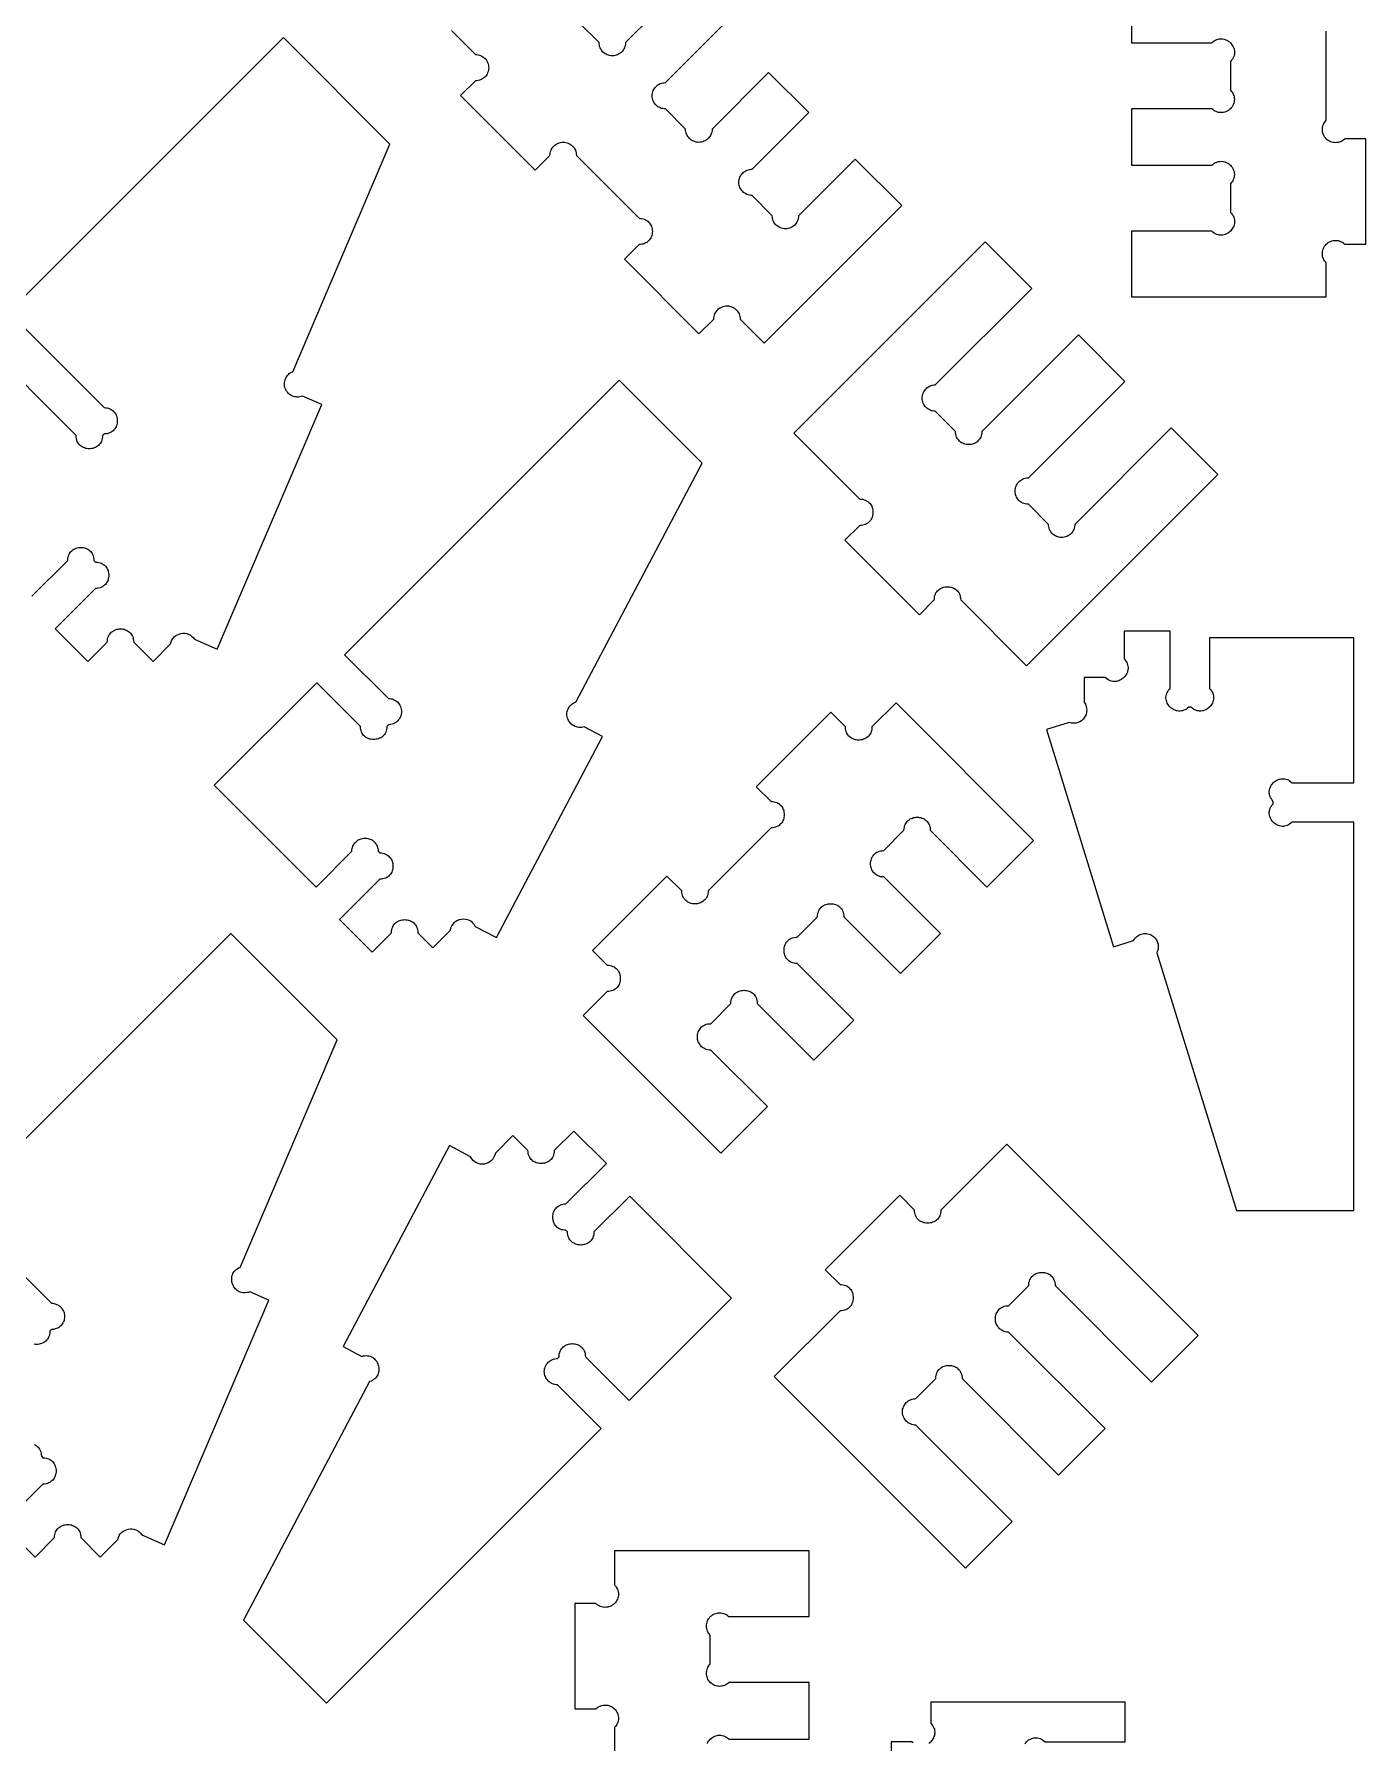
# Model space of a CAD drawing. Extents: x 105 to 1294, y 104 to 1295.
# Drawn here: x 1185.1 to 1286.2, y 395.1 to 524.9 of the extents above; entities that cross this region are included whole.
import ezdxf

# ---------------------------------------------------------------- set-up
doc = ezdxf.new("R2010")
doc.units = 0
doc.layers.add('LAYER_1', color=62, linetype='CONTINUOUS')

msp = doc.modelspace()

# ---------------------------------------------------------------- linework, layer by layer
at = {"layer": 'LAYER_1'}
for points in [[(1234.27, 528.52), (1229.96, 524.22), (1229.96, 524.12), (1229.94, 524.02), (1229.92, 523.92), (1229.89, 523.83), (1229.84, 523.74), (1229.79, 523.66), (1229.74, 523.58), (1229.67, 523.51), (1229.6, 523.45), (1229.52, 523.39), (1229.44, 523.34), (1229.35, 523.3), (1229.26, 523.26), (1229.17, 523.24), (1229.07, 523.22), (1228.97, 523.22), (1228.86, 523.22), (1228.76, 523.24), (1228.67, 523.26), (1228.58, 523.3), (1228.49, 523.34), (1228.4, 523.39), (1228.33, 523.45), (1228.25, 523.51), (1228.19, 523.58), (1228.13, 523.66), (1228.08, 523.74), (1228.04, 523.83), (1228, 523.92), (1227.98, 524.02), (1227.96, 524.12), (1227.96, 524.22), (1226.42, 525.76)], [(1268.38, 528.5), (1268.38, 524.2), (1274.47, 524.2), (1274.56, 524.29), (1274.65, 524.35), (1274.75, 524.41), (1274.84, 524.45), (1274.94, 524.48), (1275.03, 524.5), (1275.13, 524.51), (1275.22, 524.51), (1275.31, 524.5), (1275.4, 524.48), (1275.49, 524.46), (1275.58, 524.42), (1275.66, 524.38), (1275.74, 524.32), (1275.81, 524.27), (1275.88, 524.2), (1275.95, 524.13), (1276, 524.06), (1276.05, 523.98), (1276.1, 523.9), (1276.13, 523.81), (1276.16, 523.73), (1276.18, 523.63), (1276.19, 523.54), (1276.19, 523.45), (1276.18, 523.35), (1276.16, 523.26), (1276.13, 523.16), (1276.09, 523.06), (1276.03, 522.97), (1275.96, 522.88), (1275.88, 522.79), (1275.88, 520.62), (1275.95, 520.54), (1276.01, 520.46), (1276.06, 520.38), (1276.1, 520.29), (1276.13, 520.2), (1276.16, 520.1), (1276.17, 520.01), (1276.18, 519.91), (1276.17, 519.82), (1276.16, 519.72), (1276.13, 519.63), (1276.1, 519.54), (1276.06, 519.45), (1276.01, 519.36), (1275.95, 519.28), (1275.88, 519.2), (1275.81, 519.14), (1275.73, 519.08), (1275.64, 519.03), (1275.55, 518.99), (1275.46, 518.95), (1275.37, 518.93), (1275.27, 518.92), (1275.18, 518.91), (1275.08, 518.92), (1274.99, 518.93), (1274.89, 518.95), (1274.8, 518.99), (1274.71, 519.03), (1274.63, 519.08), (1274.55, 519.14), (1274.47, 519.2), (1268.38, 519.2), (1268.38, 514.92), (1274.47, 514.92), (1274.55, 514.98), (1274.63, 515.04), (1274.71, 515.09), (1274.8, 515.13), (1274.89, 515.17), (1274.99, 515.19), (1275.08, 515.2), (1275.18, 515.21), (1275.27, 515.2), (1275.37, 515.19), (1275.46, 515.17), (1275.55, 515.13), (1275.64, 515.09), (1275.73, 515.04), (1275.81, 514.98), (1275.88, 514.92), (1275.95, 514.84), (1276.01, 514.76), (1276.06, 514.67), (1276.1, 514.58), (1276.13, 514.49), (1276.16, 514.4), (1276.17, 514.3), (1276.18, 514.21), (1276.17, 514.11), (1276.16, 514.02), (1276.13, 513.92), (1276.1, 513.83), (1276.06, 513.74), (1276.01, 513.66), (1275.95, 513.58), (1275.88, 513.5), (1275.88, 511.33), (1275.96, 511.24), (1276.03, 511.15), (1276.09, 511.05), (1276.13, 510.96), (1276.16, 510.86), (1276.18, 510.77), (1276.19, 510.67), (1276.19, 510.58), (1276.18, 510.48), (1276.16, 510.39), (1276.13, 510.3), (1276.1, 510.22), (1276.05, 510.13), (1276, 510.06), (1275.95, 509.98), (1275.88, 509.91), (1275.81, 509.85), (1275.74, 509.79), (1275.66, 509.74), (1275.58, 509.7), (1275.49, 509.66), (1275.4, 509.63), (1275.31, 509.61), (1275.22, 509.6), (1275.13, 509.6), (1275.03, 509.61), (1274.94, 509.63), (1274.84, 509.66), (1274.75, 509.71), (1274.65, 509.76), (1274.56, 509.83), (1274.47, 509.91), (1268.38, 509.91), (1268.38, 504.91), (1283.16, 504.91), (1283.16, 507.5), (1283.09, 507.58), (1283.03, 507.66), (1282.98, 507.74), (1282.94, 507.83), (1282.91, 507.92), (1282.88, 508.02), (1282.87, 508.11), (1282.86, 508.21), (1282.87, 508.3), (1282.88, 508.4), (1282.91, 508.49), (1282.94, 508.58), (1282.98, 508.67), (1283.03, 508.76), (1283.09, 508.84), (1283.16, 508.91), (1283.23, 508.98), (1283.31, 509.04), (1283.4, 509.09), (1283.49, 509.13), (1283.58, 509.17), (1283.67, 509.19), (1283.77, 509.2), (1283.86, 509.21), (1283.96, 509.2), (1284.05, 509.19), (1284.15, 509.17), (1284.24, 509.13), (1284.33, 509.09), (1284.41, 509.04), (1284.49, 508.98), (1284.57, 508.91), (1286.16, 508.91), (1286.16, 516.92), (1284.57, 516.92), (1284.49, 516.85), (1284.41, 516.79), (1284.33, 516.74), (1284.24, 516.7), (1284.15, 516.66), (1284.05, 516.64), (1283.96, 516.63), (1283.86, 516.62), (1283.77, 516.63), (1283.67, 516.64), (1283.58, 516.66), (1283.49, 516.7), (1283.4, 516.74), (1283.31, 516.79), (1283.23, 516.85), (1283.16, 516.92), (1283.09, 516.99), (1283.03, 517.07), (1282.98, 517.16), (1282.94, 517.25), (1282.91, 517.34), (1282.88, 517.43), (1282.87, 517.53), (1282.86, 517.62), (1282.87, 517.72), (1282.88, 517.81), (1282.91, 517.91), (1282.94, 518), (1282.98, 518.09), (1283.03, 518.17), (1283.09, 518.25), (1283.16, 518.33), (1283.16, 525.08)], [(1216.75, 525.15), (1218.57, 523.32), (1218.68, 523.32), (1218.77, 523.3), (1218.87, 523.28), (1218.96, 523.24), (1219.05, 523.2), (1219.13, 523.15), (1219.21, 523.09), (1219.28, 523.03), (1219.35, 522.96), (1219.41, 522.88), (1219.46, 522.8), (1219.5, 522.71), (1219.53, 522.62), (1219.56, 522.52), (1219.57, 522.42), (1219.58, 522.32), (1219.57, 522.22), (1219.56, 522.12), (1219.53, 522.02), (1219.5, 521.93), (1219.46, 521.84), (1219.41, 521.76), (1219.35, 521.68), (1219.28, 521.61), (1219.21, 521.55), (1219.13, 521.49), (1219.05, 521.44), (1218.96, 521.4), (1218.87, 521.36), (1218.77, 521.34), (1218.68, 521.33), (1218.57, 521.32), (1217.45, 520.2), (1223.11, 514.54), (1224.23, 515.66), (1224.24, 515.77), (1224.25, 515.86), (1224.28, 515.96), (1224.31, 516.05), (1224.35, 516.14), (1224.4, 516.22), (1224.46, 516.3), (1224.52, 516.37), (1224.59, 516.43), (1224.67, 516.49), (1224.75, 516.54), (1224.84, 516.58), (1224.93, 516.62), (1225.03, 516.64), (1225.13, 516.66), (1225.23, 516.66), (1225.33, 516.66), (1225.43, 516.64), (1225.53, 516.62), (1225.62, 516.58), (1225.71, 516.54), (1225.79, 516.49), (1225.87, 516.43), (1225.94, 516.37), (1226.01, 516.3), (1226.06, 516.22), (1226.11, 516.14), (1226.16, 516.05), (1226.19, 515.96), (1226.22, 515.86), (1226.23, 515.77), (1226.24, 515.66), (1231.01, 510.89), (1231.11, 510.88), (1231.21, 510.87), (1231.31, 510.84), (1231.4, 510.81), (1231.49, 510.77), (1231.57, 510.72), (1231.65, 510.66), (1231.72, 510.59), (1231.78, 510.52), (1231.84, 510.45), (1231.89, 510.36), (1231.93, 510.28), (1231.96, 510.19), (1231.99, 510.09), (1232, 509.99), (1232.01, 509.89), (1232, 509.79), (1231.99, 509.69), (1231.96, 509.59), (1231.93, 509.5), (1231.89, 509.41), (1231.84, 509.33), (1231.78, 509.25), (1231.72, 509.18), (1231.65, 509.12), (1231.57, 509.06), (1231.49, 509.01), (1231.4, 508.97), (1231.31, 508.93), (1231.21, 508.91), (1231.11, 508.89), (1231.01, 508.89), (1229.89, 507.77), (1235.54, 502.11), (1236.67, 503.23), (1236.67, 503.33), (1236.69, 503.43), (1236.71, 503.53), (1236.75, 503.62), (1236.79, 503.71), (1236.84, 503.79), (1236.9, 503.87), (1236.96, 503.94), (1237.03, 504), (1237.11, 504.06), (1237.19, 504.11), (1237.28, 504.15), (1237.37, 504.19), (1237.47, 504.21), (1237.57, 504.23), (1237.67, 504.23), (1237.77, 504.23), (1237.87, 504.21), (1237.97, 504.19), (1238.06, 504.15), (1238.14, 504.11), (1238.23, 504.06), (1238.3, 504), (1238.37, 503.94), (1238.44, 503.87), (1238.5, 503.79), (1238.55, 503.71), (1238.59, 503.62), (1238.62, 503.53), (1238.65, 503.43), (1238.66, 503.33), (1238.67, 503.23), (1240.49, 501.4), (1250.94, 511.85), (1247.4, 515.38), (1243.1, 511.08), (1243.09, 510.98), (1243.08, 510.88), (1243.05, 510.78), (1243.02, 510.69), (1242.98, 510.6), (1242.93, 510.52), (1242.87, 510.45), (1242.81, 510.37), (1242.74, 510.31), (1242.66, 510.25), (1242.58, 510.2), (1242.49, 510.16), (1242.4, 510.13), (1242.3, 510.1), (1242.2, 510.09), (1242.1, 510.08), (1242, 510.09), (1241.9, 510.1), (1241.8, 510.13), (1241.71, 510.16), (1241.62, 510.2), (1241.54, 510.25), (1241.47, 510.31), (1241.39, 510.37), (1241.33, 510.45), (1241.27, 510.52), (1241.22, 510.6), (1241.18, 510.69), (1241.15, 510.78), (1241.12, 510.88), (1241.11, 510.98), (1241.1, 511.08), (1239.57, 512.62), (1239.47, 512.62), (1239.37, 512.64), (1239.27, 512.66), (1239.18, 512.69), (1239.09, 512.74), (1239.01, 512.79), (1238.93, 512.84), (1238.86, 512.91), (1238.8, 512.98), (1238.74, 513.06), (1238.69, 513.14), (1238.65, 513.23), (1238.61, 513.32), (1238.59, 513.41), (1238.57, 513.51), (1238.57, 513.62), (1238.57, 513.72), (1238.59, 513.82), (1238.61, 513.91), (1238.65, 514.01), (1238.69, 514.09), (1238.74, 514.18), (1238.8, 514.25), (1238.86, 514.32), (1238.93, 514.39), (1239.01, 514.45), (1239.09, 514.5), (1239.18, 514.54), (1239.27, 514.57), (1239.37, 514.6), (1239.47, 514.61), (1239.57, 514.62), (1243.87, 518.92), (1240.83, 521.95), (1236.53, 517.65), (1236.53, 517.55), (1236.51, 517.45), (1236.49, 517.35), (1236.45, 517.26), (1236.41, 517.18), (1236.36, 517.09), (1236.3, 517.02), (1236.24, 516.94), (1236.17, 516.88), (1236.09, 516.82), (1236.01, 516.77), (1235.92, 516.73), (1235.83, 516.7), (1235.73, 516.67), (1235.64, 516.66), (1235.53, 516.65), (1235.43, 516.66), (1235.33, 516.67), (1235.24, 516.7), (1235.14, 516.73), (1235.05, 516.77), (1234.97, 516.82), (1234.89, 516.88), (1234.82, 516.94), (1234.76, 517.02), (1234.7, 517.09), (1234.65, 517.18), (1234.61, 517.26), (1234.57, 517.35), (1234.55, 517.45), (1234.53, 517.55), (1234.53, 517.65), (1232.99, 519.19), (1232.89, 519.19), (1232.79, 519.21), (1232.69, 519.23), (1232.6, 519.26), (1232.52, 519.31), (1232.43, 519.36), (1232.36, 519.41), (1232.29, 519.48), (1232.22, 519.55), (1232.16, 519.63), (1232.11, 519.71), (1232.07, 519.8), (1232.04, 519.89), (1232.01, 519.98), (1232, 520.08), (1231.99, 520.19), (1232, 520.29), (1232.01, 520.39), (1232.04, 520.48), (1232.07, 520.58), (1232.11, 520.66), (1232.16, 520.75), (1232.22, 520.82), (1232.29, 520.89), (1232.36, 520.96), (1232.43, 521.02), (1232.52, 521.07), (1232.6, 521.11), (1232.69, 521.14), (1232.79, 521.17), (1232.89, 521.18), (1232.99, 521.19), (1237.29, 525.49)], [(1184.91, 482.19), (1187.62, 484.9), (1187.62, 485.02), (1187.64, 485.14), (1187.67, 485.24), (1187.7, 485.34), (1187.75, 485.43), (1187.8, 485.51), (1187.86, 485.59), (1187.93, 485.65), (1188, 485.71), (1188.08, 485.76), (1188.16, 485.8), (1188.25, 485.84), (1188.34, 485.87), (1188.43, 485.89), (1188.52, 485.9), (1188.62, 485.9), (1188.71, 485.9), (1188.8, 485.89), (1188.89, 485.87), (1188.98, 485.84), (1189.07, 485.8), (1189.15, 485.76), (1189.23, 485.71), (1189.3, 485.65), (1189.37, 485.59), (1189.43, 485.51), (1189.48, 485.43), (1189.53, 485.34), (1189.56, 485.24), (1189.59, 485.14), (1189.61, 485.02), (1189.61, 484.9), (1189.74, 484.78), (1189.86, 484.78), (1189.97, 484.76), (1190.08, 484.73), (1190.18, 484.69), (1190.27, 484.65), (1190.35, 484.6), (1190.42, 484.54), (1190.49, 484.47), (1190.55, 484.4), (1190.6, 484.32), (1190.64, 484.23), (1190.68, 484.15), (1190.7, 484.06), (1190.72, 483.97), (1190.74, 483.87), (1190.74, 483.78), (1190.74, 483.69), (1190.72, 483.59), (1190.7, 483.5), (1190.68, 483.41), (1190.64, 483.33), (1190.6, 483.25), (1190.55, 483.17), (1190.49, 483.09), (1190.42, 483.03), (1190.35, 482.97), (1190.27, 482.91), (1190.18, 482.87), (1190.08, 482.83), (1189.97, 482.8), (1189.86, 482.79), (1189.74, 482.78), (1186.67, 479.71), (1189.15, 477.24), (1190.62, 478.71), (1190.63, 478.84), (1190.64, 478.95), (1190.67, 479.05), (1190.71, 479.15), (1190.75, 479.24), (1190.81, 479.32), (1190.87, 479.4), (1190.93, 479.47), (1191.01, 479.52), (1191.09, 479.57), (1191.17, 479.62), (1191.25, 479.65), (1191.34, 479.68), (1191.44, 479.7), (1191.53, 479.71), (1191.62, 479.72), (1191.72, 479.71), (1191.81, 479.7), (1191.9, 479.68), (1191.99, 479.65), (1192.08, 479.62), (1192.16, 479.57), (1192.24, 479.52), (1192.31, 479.47), (1192.38, 479.4), (1192.44, 479.32), (1192.49, 479.24), (1192.54, 479.15), (1192.58, 479.05), (1192.6, 478.95), (1192.62, 478.84), (1192.63, 478.71), (1194.1, 477.24), (1195.43, 478.57), (1195.47, 478.73), (1195.53, 478.87), (1195.62, 479), (1195.71, 479.1), (1195.83, 479.2), (1195.95, 479.27), (1196.08, 479.32), (1196.22, 479.36), (1196.36, 479.38), (1196.5, 479.38), (1196.64, 479.35), (1196.78, 479.31), (1196.91, 479.25), (1197.03, 479.16), (1197.15, 479.05), (1197.25, 478.92), (1198.97, 478.18), (1206.91, 496.76), (1205.45, 497.38), (1205.35, 497.35), (1205.25, 497.33), (1205.15, 497.31), (1205.05, 497.31), (1204.96, 497.32), (1204.86, 497.33), (1204.77, 497.36), (1204.68, 497.39), (1204.59, 497.43), (1204.51, 497.48), (1204.43, 497.54), (1204.36, 497.61), (1204.3, 497.68), (1204.24, 497.76), (1204.19, 497.85), (1204.15, 497.94), (1204.11, 498.03), (1204.09, 498.13), (1204.08, 498.23), (1204.08, 498.33), (1204.08, 498.43), (1204.1, 498.52), (1204.12, 498.61), (1204.16, 498.7), (1204.2, 498.79), (1204.25, 498.87), (1204.31, 498.95), (1204.37, 499.02), (1204.44, 499.09), (1204.52, 499.14), (1204.61, 499.2), (1204.71, 499.24), (1212.08, 516.51), (1203.99, 524.6), (1183.14, 503.75), (1190.39, 496.51), (1190.51, 496.5), (1190.62, 496.49), (1190.72, 496.46), (1190.82, 496.42), (1190.91, 496.38), (1190.99, 496.33), (1191.07, 496.26), (1191.13, 496.2), (1191.19, 496.12), (1191.24, 496.05), (1191.29, 495.96), (1191.32, 495.88), (1191.35, 495.79), (1191.37, 495.7), (1191.38, 495.6), (1191.38, 495.51), (1191.38, 495.42), (1191.37, 495.32), (1191.35, 495.23), (1191.32, 495.14), (1191.29, 495.06), (1191.24, 494.97), (1191.19, 494.9), (1191.13, 494.82), (1191.07, 494.76), (1190.99, 494.7), (1190.91, 494.64), (1190.82, 494.6), (1190.72, 494.56), (1190.62, 494.53), (1190.51, 494.52), (1190.39, 494.51), (1190.26, 494.39), (1190.26, 494.27), (1190.24, 494.16), (1190.21, 494.05), (1190.18, 493.95), (1190.13, 493.86), (1190.08, 493.78), (1190.02, 493.71), (1189.95, 493.64), (1189.88, 493.58), (1189.8, 493.53), (1189.72, 493.49), (1189.63, 493.45), (1189.54, 493.42), (1189.45, 493.4), (1189.35, 493.39), (1189.26, 493.39), (1189.17, 493.39), (1189.07, 493.4), (1188.98, 493.42), (1188.89, 493.45), (1188.81, 493.49), (1188.72, 493.53), (1188.64, 493.58), (1188.57, 493.64), (1188.5, 493.71), (1188.44, 493.78), (1188.39, 493.86), (1188.34, 493.95), (1188.31, 494.05), (1188.28, 494.16), (1188.26, 494.27), (1188.26, 494.39), (1181.02, 501.62)], [(1185.07, 417.8), (1185.15, 417.76), (1185.23, 417.71), (1185.31, 417.65), (1185.37, 417.59), (1185.43, 417.51), (1185.49, 417.43), (1185.53, 417.34), (1185.57, 417.24), (1185.6, 417.14), (1185.61, 417.02), (1185.62, 416.9), (1185.74, 416.78), (1185.86, 416.77), (1185.98, 416.76), (1186.08, 416.73), (1186.18, 416.69), (1186.27, 416.65), (1186.35, 416.6), (1186.42, 416.54), (1186.49, 416.47), (1186.55, 416.39), (1186.6, 416.32), (1186.64, 416.23), (1186.68, 416.15), (1186.7, 416.06), (1186.72, 415.97), (1186.74, 415.87), (1186.74, 415.78), (1186.74, 415.69), (1186.72, 415.59), (1186.7, 415.5), (1186.68, 415.41), (1186.64, 415.33), (1186.6, 415.24), (1186.55, 415.17), (1186.49, 415.09), (1186.42, 415.03), (1186.35, 414.97), (1186.27, 414.91), (1186.18, 414.87), (1186.08, 414.83), (1185.98, 414.8), (1185.86, 414.79), (1185.74, 414.78), (1182.67, 411.72), (1185.15, 409.24), (1186.62, 410.72), (1186.62, 410.84), (1186.64, 410.95), (1186.67, 411.05), (1186.7, 411.15), (1186.75, 411.24), (1186.8, 411.32), (1186.86, 411.4), (1186.93, 411.46), (1187, 411.52), (1187.08, 411.57), (1187.17, 411.62), (1187.25, 411.65), (1187.34, 411.68), (1187.43, 411.7), (1187.53, 411.71), (1187.62, 411.71), (1187.71, 411.71), (1187.81, 411.7), (1187.9, 411.68), (1187.99, 411.65), (1188.08, 411.62), (1188.16, 411.57), (1188.24, 411.52), (1188.31, 411.46), (1188.38, 411.4), (1188.44, 411.32), (1188.49, 411.24), (1188.54, 411.15), (1188.57, 411.05), (1188.6, 410.95), (1188.62, 410.84), (1188.62, 410.72), (1190.09, 409.24), (1191.42, 410.57), (1191.47, 410.73), (1191.53, 410.87), (1191.61, 411), (1191.71, 411.1), (1191.82, 411.2), (1191.95, 411.27), (1192.08, 411.32), (1192.22, 411.36), (1192.36, 411.38), (1192.5, 411.38), (1192.64, 411.35), (1192.78, 411.31), (1192.91, 411.25), (1193.04, 411.16), (1193.15, 411.05), (1193.25, 410.92), (1194.98, 410.18), (1202.9, 428.76), (1201.45, 429.38), (1201.34, 429.34), (1201.22, 429.32), (1201.12, 429.3), (1201.01, 429.3), (1200.91, 429.31), (1200.81, 429.33), (1200.72, 429.36), (1200.64, 429.39), (1200.55, 429.44), (1200.48, 429.49), (1200.41, 429.55), (1200.34, 429.62), (1200.28, 429.69), (1200.23, 429.77), (1200.18, 429.85), (1200.15, 429.94), (1200.11, 430.03), (1200.09, 430.12), (1200.07, 430.21), (1200.07, 430.3), (1200.07, 430.39), (1200.08, 430.49), (1200.09, 430.58), (1200.12, 430.67), (1200.16, 430.76), (1200.21, 430.84), (1200.26, 430.92), (1200.33, 431), (1200.41, 431.07), (1200.49, 431.13), (1200.59, 431.19), (1200.7, 431.24), (1208.08, 448.51), (1200, 456.59), (1179.15, 435.75), (1186.38, 428.51), (1186.48, 428.51), (1186.58, 428.49), (1186.68, 428.47), (1186.77, 428.43), (1186.86, 428.39), (1186.94, 428.34), (1187.02, 428.28), (1187.09, 428.22), (1187.15, 428.15), (1187.21, 428.07), (1187.26, 427.99), (1187.3, 427.9), (1187.34, 427.81), (1187.36, 427.71), (1187.38, 427.61), (1187.38, 427.51), (1187.38, 427.41), (1187.36, 427.31), (1187.34, 427.21), (1187.3, 427.12), (1187.26, 427.03), (1187.21, 426.95), (1187.15, 426.87), (1187.09, 426.8), (1187.02, 426.74), (1186.94, 426.68), (1186.86, 426.63), (1186.77, 426.59), (1186.68, 426.56), (1186.58, 426.53), (1186.48, 426.52), (1186.38, 426.51), (1186.26, 426.39), (1186.26, 426.27), (1186.24, 426.15), (1186.21, 426.05), (1186.17, 425.95), (1186.13, 425.86), (1186.08, 425.78), (1186.02, 425.71), (1185.95, 425.64), (1185.88, 425.58), (1185.8, 425.53), (1185.71, 425.49), (1185.63, 425.45), (1185.54, 425.42), (1185.45, 425.4), (1185.36, 425.39), (1185.26, 425.39), (1185.17, 425.39), (1185.08, 425.4)], [(1236.18, 395.09), (1236.22, 395.18), (1236.27, 395.27), (1236.33, 395.35), (1236.4, 395.43), (1236.48, 395.49), (1236.56, 395.55), (1236.64, 395.6), (1236.73, 395.64), (1236.82, 395.68), (1236.92, 395.7), (1237.01, 395.71), (1237.11, 395.72), (1237.2, 395.71), (1237.3, 395.7), (1237.39, 395.68), (1237.48, 395.64), (1237.57, 395.6), (1237.66, 395.55), (1237.74, 395.49), (1237.81, 395.43), (1243.9, 395.43), (1243.9, 399.71), (1237.81, 399.71), (1237.74, 399.65), (1237.66, 399.59), (1237.57, 399.54), (1237.48, 399.5), (1237.39, 399.46), (1237.3, 399.44), (1237.2, 399.43), (1237.11, 399.42), (1237.01, 399.43), (1236.92, 399.44), (1236.82, 399.46), (1236.73, 399.5), (1236.64, 399.54), (1236.56, 399.59), (1236.48, 399.65), (1236.4, 399.71), (1236.33, 399.79), (1236.27, 399.87), (1236.22, 399.96), (1236.18, 400.05), (1236.15, 400.14), (1236.13, 400.23), (1236.11, 400.33), (1236.11, 400.42), (1236.11, 400.52), (1236.13, 400.61), (1236.15, 400.71), (1236.18, 400.8), (1236.22, 400.89), (1236.27, 400.97), (1236.33, 401.05), (1236.4, 401.13), (1236.4, 403.3), (1236.33, 403.38), (1236.27, 403.46), (1236.22, 403.55), (1236.18, 403.63), (1236.15, 403.73), (1236.13, 403.82), (1236.11, 403.91), (1236.11, 404.01), (1236.11, 404.11), (1236.13, 404.2), (1236.15, 404.3), (1236.18, 404.39), (1236.22, 404.48), (1236.27, 404.56), (1236.33, 404.64), (1236.4, 404.72), (1236.48, 404.79), (1236.56, 404.85), (1236.64, 404.9), (1236.73, 404.94), (1236.82, 404.97), (1236.92, 404.99), (1237.01, 405.01), (1237.11, 405.01), (1237.2, 405.01), (1237.3, 404.99), (1237.39, 404.97), (1237.48, 404.94), (1237.57, 404.9), (1237.66, 404.85), (1237.74, 404.79), (1237.81, 404.72), (1243.9, 404.72), (1243.9, 409.72), (1229.13, 409.72), (1229.13, 407.13), (1229.2, 407.05), (1229.26, 406.97), (1229.31, 406.89), (1229.35, 406.8), (1229.38, 406.71), (1229.4, 406.61), (1229.42, 406.52), (1229.42, 406.42), (1229.42, 406.33), (1229.4, 406.23), (1229.38, 406.14), (1229.35, 406.05), (1229.31, 405.96), (1229.26, 405.87), (1229.2, 405.79), (1229.13, 405.72), (1229.05, 405.65), (1228.97, 405.59), (1228.89, 405.54), (1228.8, 405.5), (1228.71, 405.46), (1228.61, 405.44), (1228.52, 405.43), (1228.42, 405.42), (1228.33, 405.43), (1228.23, 405.44), (1228.14, 405.46), (1228.05, 405.5), (1227.96, 405.54), (1227.87, 405.59), (1227.79, 405.65), (1227.71, 405.72), (1226.12, 405.72), (1226.12, 397.71), (1227.71, 397.71), (1227.79, 397.78), (1227.87, 397.84), (1227.96, 397.89), (1228.05, 397.93), (1228.14, 397.97), (1228.23, 397.99), (1228.33, 398), (1228.42, 398.01), (1228.52, 398), (1228.61, 397.99), (1228.71, 397.97), (1228.8, 397.93), (1228.89, 397.89), (1228.97, 397.84), (1229.05, 397.78), (1229.13, 397.71), (1229.2, 397.64), (1229.26, 397.56), (1229.31, 397.47), (1229.35, 397.38), (1229.38, 397.29), (1229.4, 397.2), (1229.42, 397.1), (1229.42, 397.01), (1229.42, 396.91), (1229.4, 396.82), (1229.38, 396.72), (1229.35, 396.63), (1229.31, 396.54), (1229.26, 396.46), (1229.2, 396.38), (1229.13, 396.3), (1229.13, 389.55)], [(1260.28, 395.07), (1260.34, 395.15), (1260.4, 395.22), (1260.47, 395.28), (1260.54, 395.34), (1260.62, 395.39), (1260.7, 395.43), (1260.79, 395.47), (1260.88, 395.5), (1260.97, 395.52), (1261.06, 395.53), (1261.16, 395.53), (1261.25, 395.52), (1261.35, 395.5), (1261.44, 395.47), (1261.54, 395.42), (1261.63, 395.37), (1261.72, 395.3), (1261.81, 395.22), (1267.9, 395.22), (1267.9, 398.22), (1253.13, 398.22), (1253.13, 396.63), (1253.21, 396.54), (1253.28, 396.45), (1253.33, 396.36), (1253.37, 396.26), (1253.41, 396.17), (1253.43, 396.07), (1253.44, 395.97), (1253.44, 395.88), (1253.42, 395.79), (1253.41, 395.7), (1253.38, 395.61), (1253.34, 395.52), (1253.3, 395.44), (1253.25, 395.36), (1253.19, 395.29), (1253.13, 395.22), (1253.06, 395.15), (1252.98, 395.1)], [(1251.8, 395.13), (1251.71, 395.22), (1250.12, 395.22), (1250.12, 388.22)]]:
    msp.add_lwpolyline(points, dxfattribs=at)
for points in [[(1253.4, 481.91), (1253.41, 482.03), (1253.42, 482.14), (1253.45, 482.25), (1253.49, 482.35), (1253.53, 482.44), (1253.59, 482.52), (1253.65, 482.59), (1253.72, 482.66), (1253.79, 482.72), (1253.87, 482.77), (1253.95, 482.81), (1254.04, 482.85), (1254.13, 482.88), (1254.22, 482.9), (1254.31, 482.91), (1254.4, 482.91), (1254.5, 482.91), (1254.59, 482.9), (1254.68, 482.88), (1254.77, 482.85), (1254.86, 482.81), (1254.94, 482.77), (1255.02, 482.72), (1255.09, 482.66), (1255.16, 482.59), (1255.22, 482.52), (1255.28, 482.44), (1255.32, 482.35), (1255.36, 482.25), (1255.38, 482.14), (1255.4, 482.03), (1255.41, 481.91), (1260.41, 476.91), (1274.93, 491.44), (1271.39, 494.97), (1264.07, 487.65), (1264.07, 487.55), (1264.05, 487.45), (1264.03, 487.35), (1263.99, 487.26), (1263.95, 487.17), (1263.9, 487.09), (1263.84, 487.01), (1263.78, 486.94), (1263.71, 486.88), (1263.63, 486.82), (1263.55, 486.77), (1263.46, 486.73), (1263.37, 486.69), (1263.27, 486.67), (1263.17, 486.65), (1263.07, 486.65), (1262.97, 486.65), (1262.87, 486.67), (1262.77, 486.69), (1262.68, 486.73), (1262.6, 486.77), (1262.51, 486.82), (1262.44, 486.88), (1262.37, 486.94), (1262.3, 487.01), (1262.24, 487.09), (1262.19, 487.17), (1262.15, 487.26), (1262.12, 487.35), (1262.09, 487.45), (1262.08, 487.55), (1262.07, 487.65), (1260.55, 489.17), (1260.43, 489.18), (1260.31, 489.2), (1260.21, 489.22), (1260.11, 489.26), (1260.02, 489.31), (1259.94, 489.36), (1259.86, 489.42), (1259.8, 489.49), (1259.74, 489.56), (1259.69, 489.64), (1259.65, 489.72), (1259.61, 489.81), (1259.58, 489.9), (1259.56, 489.99), (1259.55, 490.08), (1259.55, 490.17), (1259.55, 490.27), (1259.56, 490.36), (1259.58, 490.45), (1259.61, 490.54), (1259.65, 490.63), (1259.69, 490.71), (1259.74, 490.79), (1259.8, 490.86), (1259.86, 490.93), (1259.94, 490.99), (1260.02, 491.04), (1260.11, 491.09), (1260.21, 491.12), (1260.31, 491.15), (1260.43, 491.17), (1260.55, 491.17), (1267.87, 498.5), (1264.34, 502.03), (1257.02, 494.71), (1257.01, 494.59), (1256.99, 494.47), (1256.97, 494.37), (1256.93, 494.27), (1256.88, 494.18), (1256.83, 494.1), (1256.77, 494.03), (1256.7, 493.96), (1256.63, 493.9), (1256.55, 493.85), (1256.47, 493.81), (1256.38, 493.77), (1256.29, 493.74), (1256.2, 493.72), (1256.11, 493.71), (1256.01, 493.71), (1255.92, 493.71), (1255.83, 493.72), (1255.73, 493.74), (1255.64, 493.77), (1255.56, 493.81), (1255.47, 493.85), (1255.4, 493.9), (1255.32, 493.96), (1255.26, 494.03), (1255.19, 494.1), (1255.14, 494.18), (1255.1, 494.27), (1255.06, 494.37), (1255.03, 494.47), (1255.02, 494.59), (1255.01, 494.71), (1253.48, 496.24), (1253.38, 496.24), (1253.28, 496.26), (1253.19, 496.28), (1253.09, 496.31), (1253.01, 496.36), (1252.92, 496.41), (1252.85, 496.46), (1252.78, 496.53), (1252.71, 496.6), (1252.66, 496.68), (1252.61, 496.76), (1252.56, 496.85), (1252.53, 496.94), (1252.51, 497.03), (1252.49, 497.13), (1252.48, 497.24), (1252.49, 497.34), (1252.51, 497.44), (1252.53, 497.53), (1252.56, 497.62), (1252.61, 497.71), (1252.66, 497.79), (1252.71, 497.87), (1252.78, 497.94), (1252.85, 498.01), (1252.92, 498.06), (1253.01, 498.11), (1253.09, 498.16), (1253.19, 498.19), (1253.28, 498.21), (1253.38, 498.23), (1253.48, 498.24), (1260.81, 505.56), (1257.27, 509.09), (1242.75, 494.57), (1247.74, 489.57), (1247.87, 489.56), (1247.98, 489.55), (1248.09, 489.52), (1248.18, 489.48), (1248.27, 489.44), (1248.36, 489.38), (1248.43, 489.32), (1248.5, 489.26), (1248.56, 489.18), (1248.61, 489.1), (1248.65, 489.02), (1248.69, 488.94), (1248.71, 488.85), (1248.73, 488.75), (1248.74, 488.66), (1248.75, 488.57), (1248.74, 488.47), (1248.73, 488.38), (1248.71, 488.29), (1248.69, 488.2), (1248.65, 488.11), (1248.61, 488.03), (1248.56, 487.95), (1248.5, 487.88), (1248.43, 487.81), (1248.36, 487.75), (1248.27, 487.7), (1248.18, 487.65), (1248.09, 487.62), (1247.98, 487.59), (1247.87, 487.57), (1247.74, 487.57), (1246.62, 486.45), (1252.28, 480.79)], [(1209.2, 462.83), (1209.2, 462.93), (1209.22, 463.03), (1209.24, 463.12), (1209.27, 463.22), (1209.32, 463.3), (1209.37, 463.39), (1209.42, 463.46), (1209.49, 463.53), (1209.56, 463.6), (1209.64, 463.66), (1209.72, 463.71), (1209.81, 463.75), (1209.9, 463.78), (1209.99, 463.81), (1210.09, 463.82), (1210.19, 463.83), (1210.3, 463.82), (1210.4, 463.81), (1210.49, 463.78), (1210.58, 463.75), (1210.67, 463.71), (1210.75, 463.66), (1210.83, 463.6), (1210.9, 463.53), (1210.97, 463.46), (1211.02, 463.39), (1211.07, 463.3), (1211.11, 463.22), (1211.15, 463.12), (1211.17, 463.03), (1211.19, 462.93), (1211.19, 462.83), (1211.32, 462.7), (1211.44, 462.7), (1211.55, 462.68), (1211.65, 462.65), (1211.75, 462.62), (1211.84, 462.57), (1211.92, 462.52), (1212, 462.46), (1212.06, 462.39), (1212.12, 462.32), (1212.17, 462.24), (1212.22, 462.16), (1212.25, 462.07), (1212.28, 461.98), (1212.3, 461.89), (1212.31, 461.8), (1212.31, 461.7), (1212.31, 461.61), (1212.3, 461.52), (1212.28, 461.43), (1212.25, 461.34), (1212.22, 461.25), (1212.17, 461.17), (1212.12, 461.09), (1212.06, 461.02), (1212, 460.95), (1211.92, 460.89), (1211.84, 460.83), (1211.75, 460.79), (1211.65, 460.75), (1211.55, 460.73), (1211.44, 460.71), (1211.32, 460.7), (1208.25, 457.64), (1210.72, 455.16), (1212.2, 456.64), (1212.21, 456.76), (1212.22, 456.87), (1212.25, 456.98), (1212.29, 457.08), (1212.33, 457.17), (1212.38, 457.25), (1212.44, 457.32), (1212.51, 457.39), (1212.58, 457.45), (1212.66, 457.5), (1212.75, 457.54), (1212.83, 457.58), (1212.92, 457.6), (1213.01, 457.62), (1213.11, 457.63), (1213.2, 457.64), (1213.29, 457.63), (1213.38, 457.62), (1213.48, 457.6), (1213.57, 457.58), (1213.65, 457.54), (1213.73, 457.5), (1213.81, 457.45), (1213.89, 457.39), (1213.95, 457.32), (1214.01, 457.25), (1214.07, 457.17), (1214.11, 457.08), (1214.15, 456.98), (1214.17, 456.87), (1214.19, 456.76), (1214.2, 456.64), (1215.33, 455.5), (1216.67, 456.83), (1216.71, 457.01), (1216.78, 457.16), (1216.87, 457.3), (1216.97, 457.41), (1217.09, 457.51), (1217.22, 457.59), (1217.36, 457.64), (1217.51, 457.67), (1217.66, 457.69), (1217.81, 457.68), (1217.96, 457.64), (1218.1, 457.59), (1218.24, 457.51), (1218.36, 457.4), (1218.47, 457.27), (1218.56, 457.12), (1220.16, 456.27), (1228.22, 471.53), (1226.82, 472.27), (1226.72, 472.25), (1226.62, 472.23), (1226.52, 472.23), (1226.43, 472.23), (1226.33, 472.25), (1226.24, 472.27), (1226.15, 472.3), (1226.06, 472.35), (1225.98, 472.39), (1225.9, 472.45), (1225.82, 472.51), (1225.76, 472.59), (1225.7, 472.66), (1225.64, 472.75), (1225.6, 472.84), (1225.56, 472.93), (1225.54, 473.03), (1225.52, 473.13), (1225.52, 473.23), (1225.52, 473.33), (1225.54, 473.43), (1225.56, 473.52), (1225.6, 473.61), (1225.64, 473.7), (1225.69, 473.78), (1225.74, 473.86), (1225.81, 473.93), (1225.88, 473.99), (1225.96, 474.05), (1226.04, 474.11), (1226.13, 474.15), (1226.23, 474.19), (1235.79, 492.3), (1229.49, 498.59), (1208.64, 477.75), (1211.96, 474.43), (1212.06, 474.43), (1212.16, 474.41), (1212.25, 474.39), (1212.35, 474.35), (1212.43, 474.31), (1212.52, 474.26), (1212.6, 474.2), (1212.67, 474.14), (1212.73, 474.07), (1212.79, 473.99), (1212.84, 473.91), (1212.88, 473.82), (1212.92, 473.73), (1212.94, 473.63), (1212.96, 473.54), (1212.96, 473.43), (1212.96, 473.33), (1212.94, 473.23), (1212.92, 473.14), (1212.88, 473.04), (1212.84, 472.96), (1212.79, 472.87), (1212.73, 472.8), (1212.67, 472.73), (1212.6, 472.66), (1212.52, 472.6), (1212.43, 472.55), (1212.35, 472.51), (1212.25, 472.48), (1212.16, 472.45), (1212.06, 472.44), (1211.96, 472.43), (1211.84, 472.31), (1211.84, 472.19), (1211.82, 472.08), (1211.79, 471.97), (1211.76, 471.87), (1211.71, 471.78), (1211.66, 471.7), (1211.6, 471.63), (1211.53, 471.56), (1211.46, 471.5), (1211.38, 471.45), (1211.29, 471.41), (1211.21, 471.37), (1211.12, 471.35), (1211.03, 471.33), (1210.93, 471.32), (1210.84, 471.31), (1210.75, 471.32), (1210.65, 471.33), (1210.56, 471.35), (1210.47, 471.37), (1210.39, 471.41), (1210.3, 471.45), (1210.22, 471.5), (1210.15, 471.56), (1210.08, 471.63), (1210.02, 471.7), (1209.97, 471.78), (1209.92, 471.87), (1209.89, 471.97), (1209.86, 472.08), (1209.84, 472.19), (1209.84, 472.31), (1206.53, 475.62), (1198.75, 467.85), (1206.48, 460.11)], [(1274.3, 475.19), (1274.38, 475.1), (1274.45, 475.01), (1274.5, 474.92), (1274.55, 474.82), (1274.58, 474.73), (1274.6, 474.63), (1274.61, 474.54), (1274.61, 474.44), (1274.6, 474.35), (1274.58, 474.26), (1274.55, 474.17), (1274.51, 474.08), (1274.47, 474), (1274.42, 473.92), (1274.36, 473.85), (1274.3, 473.78), (1274.23, 473.72), (1274.16, 473.66), (1274.08, 473.61), (1274, 473.56), (1273.91, 473.53), (1273.82, 473.5), (1273.73, 473.48), (1273.64, 473.47), (1273.54, 473.47), (1273.45, 473.48), (1273.35, 473.5), (1273.26, 473.53), (1273.16, 473.57), (1273.07, 473.63), (1272.98, 473.7), (1272.89, 473.78), (1272.72, 473.78), (1272.63, 473.7), (1272.54, 473.63), (1272.44, 473.57), (1272.35, 473.53), (1272.25, 473.5), (1272.16, 473.48), (1272.06, 473.47), (1271.97, 473.47), (1271.87, 473.48), (1271.78, 473.5), (1271.69, 473.53), (1271.61, 473.56), (1271.52, 473.61), (1271.44, 473.66), (1271.37, 473.72), (1271.3, 473.78), (1271.24, 473.85), (1271.18, 473.92), (1271.13, 474), (1271.09, 474.08), (1271.05, 474.17), (1271.02, 474.26), (1271, 474.35), (1270.99, 474.44), (1270.99, 474.54), (1271, 474.63), (1271.02, 474.73), (1271.05, 474.82), (1271.1, 474.92), (1271.15, 475.01), (1271.22, 475.1), (1271.3, 475.19), (1271.3, 479.53), (1267.81, 479.53), (1267.81, 477.44), (1267.89, 477.35), (1267.95, 477.26), (1268.01, 477.17), (1268.05, 477.07), (1268.08, 476.98), (1268.1, 476.88), (1268.11, 476.79), (1268.11, 476.69), (1268.1, 476.6), (1268.08, 476.51), (1268.06, 476.42), (1268.02, 476.33), (1267.98, 476.25), (1267.92, 476.17), (1267.87, 476.1), (1267.8, 476.03), (1267.73, 475.97), (1267.66, 475.91), (1267.58, 475.86), (1267.5, 475.81), (1267.41, 475.78), (1267.32, 475.75), (1267.23, 475.73), (1267.14, 475.72), (1267.04, 475.72), (1266.95, 475.73), (1266.85, 475.75), (1266.76, 475.78), (1266.66, 475.82), (1266.57, 475.88), (1266.47, 475.95), (1266.38, 476.03), (1264.78, 476.03), (1264.78, 474.14), (1264.87, 473.99), (1264.93, 473.84), (1264.97, 473.68), (1264.98, 473.52), (1264.96, 473.37), (1264.92, 473.22), (1264.86, 473.08), (1264.78, 472.96), (1264.68, 472.84), (1264.57, 472.74), (1264.44, 472.66), (1264.3, 472.6), (1264.15, 472.56), (1263.99, 472.55), (1263.82, 472.56), (1263.65, 472.61), (1261.91, 472.07), (1267.01, 455.58), (1268.52, 456.05), (1268.57, 456.14), (1268.63, 456.22), (1268.7, 456.29), (1268.77, 456.36), (1268.85, 456.42), (1268.93, 456.47), (1269.02, 456.51), (1269.11, 456.54), (1269.2, 456.56), (1269.3, 456.58), (1269.39, 456.58), (1269.49, 456.58), (1269.59, 456.57), (1269.69, 456.54), (1269.78, 456.51), (1269.88, 456.47), (1269.96, 456.42), (1270.04, 456.36), (1270.12, 456.29), (1270.18, 456.22), (1270.24, 456.14), (1270.29, 456.06), (1270.33, 455.97), (1270.36, 455.88), (1270.39, 455.79), (1270.4, 455.69), (1270.41, 455.6), (1270.4, 455.5), (1270.39, 455.4), (1270.37, 455.31), (1270.33, 455.21), (1270.29, 455.12), (1276.34, 435.55), (1285.24, 435.55), (1285.24, 465.03), (1280.55, 465.03), (1280.46, 464.95), (1280.37, 464.88), (1280.28, 464.83), (1280.18, 464.78), (1280.09, 464.75), (1279.99, 464.73), (1279.9, 464.72), (1279.8, 464.72), (1279.71, 464.73), (1279.62, 464.75), (1279.53, 464.78), (1279.44, 464.82), (1279.36, 464.86), (1279.28, 464.91), (1279.21, 464.97), (1279.14, 465.03), (1279.08, 465.1), (1279.02, 465.17), (1278.97, 465.25), (1278.92, 465.33), (1278.89, 465.42), (1278.86, 465.51), (1278.84, 465.6), (1278.83, 465.69), (1278.83, 465.79), (1278.84, 465.88), (1278.86, 465.98), (1278.89, 466.07), (1278.93, 466.17), (1278.99, 466.26), (1279.06, 466.36), (1279.14, 466.44), (1279.14, 466.62), (1279.06, 466.71), (1278.99, 466.8), (1278.93, 466.89), (1278.89, 466.99), (1278.86, 467.08), (1278.84, 467.18), (1278.83, 467.27), (1278.83, 467.37), (1278.84, 467.46), (1278.86, 467.55), (1278.89, 467.64), (1278.92, 467.73), (1278.97, 467.81), (1279.02, 467.89), (1279.08, 467.96), (1279.14, 468.03), (1279.21, 468.09), (1279.28, 468.15), (1279.36, 468.2), (1279.44, 468.25), (1279.53, 468.28), (1279.62, 468.31), (1279.71, 468.33), (1279.8, 468.34), (1279.9, 468.34), (1279.99, 468.33), (1280.09, 468.31), (1280.18, 468.28), (1280.28, 468.24), (1280.37, 468.18), (1280.46, 468.11), (1280.55, 468.03), (1285.24, 468.03), (1285.24, 479.03), (1274.3, 479.03)], [(1253.87, 456.58), (1249.57, 460.88), (1249.45, 460.89), (1249.33, 460.9), (1249.23, 460.93), (1249.13, 460.97), (1249.04, 461.01), (1248.96, 461.07), (1248.88, 461.13), (1248.82, 461.19), (1248.76, 461.27), (1248.71, 461.34), (1248.66, 461.43), (1248.63, 461.51), (1248.6, 461.6), (1248.58, 461.69), (1248.57, 461.79), (1248.57, 461.88), (1248.57, 461.97), (1248.58, 462.07), (1248.6, 462.16), (1248.63, 462.25), (1248.66, 462.33), (1248.71, 462.42), (1248.76, 462.49), (1248.82, 462.57), (1248.88, 462.63), (1248.96, 462.7), (1249.04, 462.75), (1249.13, 462.79), (1249.23, 462.83), (1249.33, 462.86), (1249.45, 462.87), (1249.57, 462.88), (1251.1, 464.42), (1251.11, 464.54), (1251.13, 464.65), (1251.15, 464.76), (1251.19, 464.85), (1251.24, 464.94), (1251.29, 465.02), (1251.35, 465.1), (1251.42, 465.17), (1251.49, 465.22), (1251.57, 465.28), (1251.65, 465.32), (1251.74, 465.35), (1251.83, 465.38), (1251.92, 465.4), (1252.01, 465.41), (1252.1, 465.42), (1252.2, 465.41), (1252.29, 465.4), (1252.38, 465.38), (1252.47, 465.35), (1252.56, 465.32), (1252.64, 465.28), (1252.72, 465.22), (1252.79, 465.17), (1252.86, 465.1), (1252.92, 465.02), (1252.97, 464.94), (1253.02, 464.85), (1253.05, 464.76), (1253.08, 464.65), (1253.1, 464.54), (1253.1, 464.42), (1257.4, 460.11), (1260.94, 463.65), (1250.5, 474.1), (1248.67, 472.27), (1248.66, 472.15), (1248.65, 472.03), (1248.62, 471.93), (1248.58, 471.83), (1248.54, 471.74), (1248.48, 471.66), (1248.42, 471.58), (1248.36, 471.52), (1248.28, 471.46), (1248.2, 471.41), (1248.12, 471.36), (1248.03, 471.33), (1247.95, 471.3), (1247.85, 471.28), (1247.76, 471.27), (1247.67, 471.27), (1247.57, 471.27), (1247.48, 471.28), (1247.39, 471.3), (1247.3, 471.33), (1247.21, 471.36), (1247.13, 471.41), (1247.05, 471.46), (1246.98, 471.52), (1246.91, 471.58), (1246.85, 471.66), (1246.8, 471.74), (1246.75, 471.83), (1246.71, 471.93), (1246.69, 472.03), (1246.67, 472.15), (1246.66, 472.27), (1245.54, 473.39), (1239.88, 467.73), (1241.01, 466.61), (1241.13, 466.6), (1241.24, 466.59), (1241.35, 466.56), (1241.44, 466.52), (1241.53, 466.48), (1241.62, 466.42), (1241.69, 466.36), (1241.76, 466.3), (1241.82, 466.22), (1241.87, 466.15), (1241.91, 466.06), (1241.95, 465.98), (1241.97, 465.89), (1241.99, 465.8), (1242.01, 465.7), (1242.01, 465.61), (1242.01, 465.52), (1241.99, 465.42), (1241.97, 465.33), (1241.95, 465.24), (1241.91, 465.16), (1241.87, 465.07), (1241.82, 464.99), (1241.76, 464.92), (1241.69, 464.85), (1241.62, 464.79), (1241.53, 464.74), (1241.44, 464.7), (1241.35, 464.66), (1241.24, 464.63), (1241.13, 464.62), (1241.01, 464.61), (1236.23, 459.83), (1236.23, 459.71), (1236.21, 459.6), (1236.18, 459.49), (1236.15, 459.4), (1236.1, 459.31), (1236.05, 459.22), (1235.99, 459.15), (1235.92, 459.08), (1235.85, 459.03), (1235.77, 458.97), (1235.69, 458.93), (1235.6, 458.9), (1235.51, 458.87), (1235.42, 458.85), (1235.33, 458.84), (1235.23, 458.83), (1235.14, 458.84), (1235.05, 458.85), (1234.96, 458.87), (1234.87, 458.9), (1234.78, 458.93), (1234.7, 458.97), (1234.62, 459.03), (1234.55, 459.08), (1234.48, 459.15), (1234.42, 459.22), (1234.37, 459.31), (1234.32, 459.4), (1234.28, 459.49), (1234.26, 459.6), (1234.24, 459.71), (1234.23, 459.83), (1233.11, 460.95), (1227.45, 455.3), (1228.58, 454.18), (1228.7, 454.17), (1228.81, 454.15), (1228.91, 454.13), (1229.01, 454.09), (1229.1, 454.05), (1229.18, 453.99), (1229.26, 453.93), (1229.32, 453.86), (1229.38, 453.79), (1229.43, 453.71), (1229.48, 453.63), (1229.51, 453.54), (1229.54, 453.45), (1229.56, 453.36), (1229.57, 453.27), (1229.57, 453.18), (1229.57, 453.08), (1229.56, 452.99), (1229.54, 452.9), (1229.51, 452.81), (1229.48, 452.72), (1229.43, 452.64), (1229.38, 452.56), (1229.32, 452.49), (1229.26, 452.42), (1229.18, 452.36), (1229.1, 452.31), (1229.01, 452.26), (1228.91, 452.23), (1228.81, 452.2), (1228.7, 452.18), (1228.58, 452.18), (1226.75, 450.35), (1237.2, 439.9), (1240.73, 443.44), (1236.43, 447.74), (1236.31, 447.74), (1236.19, 447.76), (1236.09, 447.79), (1235.99, 447.82), (1235.9, 447.87), (1235.82, 447.92), (1235.74, 447.98), (1235.68, 448.05), (1235.62, 448.12), (1235.57, 448.2), (1235.53, 448.29), (1235.49, 448.37), (1235.46, 448.46), (1235.44, 448.55), (1235.43, 448.65), (1235.43, 448.74), (1235.43, 448.83), (1235.44, 448.93), (1235.46, 449.02), (1235.49, 449.11), (1235.53, 449.19), (1235.57, 449.28), (1235.62, 449.35), (1235.68, 449.43), (1235.74, 449.49), (1235.82, 449.55), (1235.9, 449.61), (1235.99, 449.65), (1236.09, 449.69), (1236.19, 449.72), (1236.31, 449.73), (1236.43, 449.74), (1237.96, 451.28), (1237.97, 451.4), (1237.98, 451.51), (1238.01, 451.62), (1238.05, 451.71), (1238.09, 451.8), (1238.15, 451.89), (1238.21, 451.96), (1238.27, 452.03), (1238.35, 452.09), (1238.43, 452.14), (1238.51, 452.18), (1238.59, 452.21), (1238.68, 452.24), (1238.78, 452.26), (1238.87, 452.27), (1238.96, 452.28), (1239.06, 452.27), (1239.15, 452.26), (1239.24, 452.24), (1239.33, 452.21), (1239.42, 452.18), (1239.5, 452.14), (1239.58, 452.09), (1239.65, 452.03), (1239.72, 451.96), (1239.78, 451.89), (1239.83, 451.8), (1239.88, 451.71), (1239.92, 451.62), (1239.94, 451.51), (1239.96, 451.4), (1239.97, 451.28), (1244.27, 446.97), (1247.3, 450.01), (1242.99, 454.31), (1242.87, 454.31), (1242.76, 454.33), (1242.65, 454.36), (1242.56, 454.39), (1242.47, 454.44), (1242.39, 454.49), (1242.31, 454.55), (1242.25, 454.62), (1242.19, 454.69), (1242.14, 454.77), (1242.09, 454.86), (1242.06, 454.94), (1242.03, 455.03), (1242.01, 455.12), (1242, 455.22), (1242, 455.31), (1242, 455.4), (1242.01, 455.5), (1242.03, 455.59), (1242.06, 455.68), (1242.09, 455.76), (1242.14, 455.85), (1242.19, 455.92), (1242.25, 456), (1242.31, 456.06), (1242.39, 456.12), (1242.47, 456.18), (1242.56, 456.22), (1242.65, 456.26), (1242.76, 456.29), (1242.87, 456.3), (1242.99, 456.31), (1244.54, 457.85), (1244.54, 457.97), (1244.56, 458.08), (1244.59, 458.19), (1244.62, 458.28), (1244.67, 458.37), (1244.72, 458.46), (1244.78, 458.53), (1244.85, 458.6), (1244.92, 458.66), (1245, 458.71), (1245.08, 458.75), (1245.17, 458.78), (1245.26, 458.81), (1245.35, 458.83), (1245.44, 458.84), (1245.54, 458.85), (1245.63, 458.84), (1245.72, 458.83), (1245.81, 458.81), (1245.9, 458.78), (1245.99, 458.75), (1246.07, 458.71), (1246.15, 458.66), (1246.22, 458.6), (1246.29, 458.53), (1246.35, 458.46), (1246.4, 458.37), (1246.45, 458.28), (1246.48, 458.19), (1246.51, 458.08), (1246.53, 457.97), (1246.53, 457.85), (1250.84, 453.54)], [(1227.57, 433.93), (1227.56, 433.81), (1227.55, 433.7), (1227.52, 433.59), (1227.48, 433.49), (1227.44, 433.4), (1227.38, 433.32), (1227.32, 433.25), (1227.26, 433.18), (1227.18, 433.12), (1227.1, 433.07), (1227.02, 433.03), (1226.93, 432.99), (1226.84, 432.97), (1226.75, 432.95), (1226.66, 432.94), (1226.57, 432.93), (1226.47, 432.94), (1226.38, 432.95), (1226.29, 432.97), (1226.2, 432.99), (1226.11, 433.03), (1226.03, 433.07), (1225.95, 433.12), (1225.88, 433.18), (1225.81, 433.25), (1225.75, 433.32), (1225.69, 433.4), (1225.65, 433.49), (1225.61, 433.59), (1225.59, 433.7), (1225.57, 433.81), (1225.56, 433.93), (1225.44, 434.05), (1225.32, 434.06), (1225.21, 434.08), (1225.1, 434.1), (1225, 434.14), (1224.91, 434.19), (1224.83, 434.24), (1224.76, 434.3), (1224.69, 434.37), (1224.63, 434.44), (1224.58, 434.52), (1224.54, 434.6), (1224.51, 434.69), (1224.48, 434.78), (1224.46, 434.87), (1224.45, 434.96), (1224.44, 435.05), (1224.45, 435.15), (1224.46, 435.24), (1224.48, 435.33), (1224.51, 435.42), (1224.54, 435.51), (1224.58, 435.59), (1224.63, 435.67), (1224.69, 435.74), (1224.76, 435.81), (1224.83, 435.87), (1224.91, 435.92), (1225, 435.97), (1225.1, 436), (1225.21, 436.03), (1225.32, 436.05), (1225.44, 436.05), (1228.51, 439.12), (1226.03, 441.59), (1224.56, 440.12), (1224.55, 440), (1224.53, 439.89), (1224.51, 439.78), (1224.47, 439.68), (1224.43, 439.59), (1224.37, 439.51), (1224.31, 439.44), (1224.24, 439.37), (1224.17, 439.31), (1224.09, 439.26), (1224.01, 439.22), (1223.92, 439.18), (1223.84, 439.16), (1223.74, 439.14), (1223.65, 439.12), (1223.56, 439.12), (1223.46, 439.12), (1223.37, 439.14), (1223.28, 439.16), (1223.19, 439.18), (1223.11, 439.22), (1223.02, 439.26), (1222.94, 439.31), (1222.87, 439.37), (1222.8, 439.44), (1222.74, 439.51), (1222.69, 439.59), (1222.65, 439.68), (1222.61, 439.78), (1222.58, 439.89), (1222.57, 440), (1222.56, 440.12), (1221.42, 441.26), (1220.09, 439.92), (1220.05, 439.75), (1219.98, 439.6), (1219.9, 439.46), (1219.79, 439.34), (1219.67, 439.25), (1219.54, 439.17), (1219.39, 439.12), (1219.25, 439.08), (1219.09, 439.07), (1218.94, 439.08), (1218.79, 439.12), (1218.65, 439.17), (1218.52, 439.25), (1218.4, 439.36), (1218.29, 439.49), (1218.2, 439.64), (1216.6, 440.48), (1208.54, 425.22), (1209.94, 424.48), (1210.06, 424.51), (1210.17, 424.53), (1210.28, 424.54), (1210.39, 424.53), (1210.49, 424.51), (1210.58, 424.49), (1210.67, 424.45), (1210.75, 424.41), (1210.83, 424.35), (1210.9, 424.29), (1210.97, 424.23), (1211.02, 424.16), (1211.08, 424.08), (1211.12, 424), (1211.16, 423.91), (1211.19, 423.82), (1211.22, 423.73), (1211.23, 423.64), (1211.24, 423.55), (1211.24, 423.45), (1211.23, 423.36), (1211.22, 423.27), (1211.19, 423.18), (1211.16, 423.09), (1211.11, 423.01), (1211.06, 422.93), (1211, 422.85), (1210.93, 422.78), (1210.84, 422.72), (1210.75, 422.66), (1210.65, 422.61), (1210.54, 422.57), (1200.97, 404.46), (1207.26, 398.16), (1228.11, 419.01), (1224.8, 422.32), (1224.7, 422.33), (1224.6, 422.35), (1224.5, 422.37), (1224.41, 422.4), (1224.32, 422.45), (1224.24, 422.5), (1224.16, 422.55), (1224.09, 422.62), (1224.03, 422.69), (1223.97, 422.77), (1223.92, 422.85), (1223.88, 422.94), (1223.85, 423.03), (1223.82, 423.12), (1223.81, 423.22), (1223.8, 423.32), (1223.81, 423.43), (1223.82, 423.53), (1223.85, 423.62), (1223.88, 423.71), (1223.92, 423.8), (1223.97, 423.88), (1224.03, 423.96), (1224.09, 424.03), (1224.16, 424.1), (1224.24, 424.15), (1224.32, 424.2), (1224.41, 424.25), (1224.5, 424.28), (1224.6, 424.3), (1224.7, 424.32), (1224.8, 424.32), (1224.92, 424.45), (1224.93, 424.57), (1224.94, 424.68), (1224.97, 424.79), (1225.01, 424.88), (1225.05, 424.97), (1225.11, 425.05), (1225.17, 425.13), (1225.23, 425.2), (1225.31, 425.25), (1225.39, 425.3), (1225.47, 425.35), (1225.55, 425.38), (1225.64, 425.41), (1225.73, 425.43), (1225.83, 425.44), (1225.92, 425.45), (1226.01, 425.44), (1226.11, 425.43), (1226.2, 425.41), (1226.29, 425.38), (1226.37, 425.35), (1226.46, 425.3), (1226.53, 425.25), (1226.61, 425.2), (1226.67, 425.13), (1226.73, 425.05), (1226.79, 424.97), (1226.83, 424.88), (1226.87, 424.79), (1226.9, 424.68), (1226.91, 424.57), (1226.92, 424.45), (1230.23, 421.13), (1238.01, 428.91), (1230.28, 436.64)], [(1246.25, 429.94), (1246.37, 429.93), (1246.48, 429.91), (1246.59, 429.89), (1246.69, 429.85), (1246.78, 429.8), (1246.86, 429.75), (1246.93, 429.69), (1247, 429.62), (1247.06, 429.55), (1247.11, 429.47), (1247.15, 429.39), (1247.19, 429.3), (1247.21, 429.21), (1247.23, 429.12), (1247.24, 429.03), (1247.25, 428.94), (1247.24, 428.84), (1247.23, 428.75), (1247.21, 428.66), (1247.19, 428.57), (1247.15, 428.48), (1247.11, 428.4), (1247.06, 428.32), (1247, 428.25), (1246.93, 428.18), (1246.86, 428.12), (1246.78, 428.07), (1246.69, 428.02), (1246.59, 427.99), (1246.48, 427.96), (1246.37, 427.94), (1246.25, 427.94), (1241.25, 422.94), (1255.77, 408.41), (1259.31, 411.94), (1251.99, 419.27), (1251.89, 419.27), (1251.79, 419.29), (1251.69, 419.31), (1251.6, 419.35), (1251.51, 419.39), (1251.43, 419.44), (1251.35, 419.5), (1251.28, 419.56), (1251.21, 419.63), (1251.16, 419.71), (1251.11, 419.79), (1251.06, 419.88), (1251.03, 419.97), (1251, 420.07), (1250.99, 420.17), (1250.98, 420.27), (1250.99, 420.37), (1251, 420.47), (1251.03, 420.56), (1251.06, 420.66), (1251.11, 420.74), (1251.16, 420.83), (1251.21, 420.9), (1251.28, 420.97), (1251.35, 421.04), (1251.43, 421.1), (1251.51, 421.15), (1251.6, 421.19), (1251.69, 421.22), (1251.79, 421.25), (1251.89, 421.26), (1251.99, 421.27), (1253.52, 422.79), (1253.52, 422.92), (1253.54, 423.03), (1253.57, 423.13), (1253.6, 423.23), (1253.65, 423.32), (1253.7, 423.4), (1253.76, 423.48), (1253.83, 423.54), (1253.9, 423.6), (1253.98, 423.65), (1254.06, 423.7), (1254.15, 423.73), (1254.24, 423.76), (1254.33, 423.78), (1254.42, 423.79), (1254.51, 423.79), (1254.61, 423.79), (1254.7, 423.78), (1254.79, 423.76), (1254.88, 423.73), (1254.97, 423.7), (1255.05, 423.65), (1255.13, 423.6), (1255.2, 423.54), (1255.27, 423.48), (1255.33, 423.4), (1255.38, 423.32), (1255.43, 423.23), (1255.46, 423.13), (1255.49, 423.03), (1255.51, 422.92), (1255.51, 422.79), (1262.84, 415.47), (1266.38, 419.01), (1259.04, 426.33), (1258.92, 426.33), (1258.81, 426.35), (1258.71, 426.38), (1258.61, 426.41), (1258.52, 426.46), (1258.44, 426.51), (1258.36, 426.57), (1258.3, 426.64), (1258.24, 426.71), (1258.19, 426.79), (1258.14, 426.88), (1258.11, 426.96), (1258.08, 427.05), (1258.06, 427.14), (1258.05, 427.24), (1258.05, 427.33), (1258.05, 427.42), (1258.06, 427.52), (1258.08, 427.61), (1258.11, 427.7), (1258.14, 427.78), (1258.19, 427.87), (1258.24, 427.94), (1258.3, 428.02), (1258.36, 428.08), (1258.44, 428.14), (1258.52, 428.2), (1258.61, 428.24), (1258.71, 428.28), (1258.81, 428.31), (1258.92, 428.32), (1259.04, 428.33), (1260.57, 429.85), (1260.58, 429.98), (1260.59, 430.09), (1260.62, 430.19), (1260.66, 430.29), (1260.7, 430.38), (1260.76, 430.46), (1260.82, 430.54), (1260.88, 430.6), (1260.96, 430.66), (1261.04, 430.71), (1261.12, 430.76), (1261.21, 430.79), (1261.29, 430.82), (1261.39, 430.84), (1261.48, 430.85), (1261.57, 430.85), (1261.67, 430.85), (1261.76, 430.84), (1261.85, 430.82), (1261.94, 430.79), (1262.03, 430.76), (1262.11, 430.71), (1262.19, 430.66), (1262.26, 430.6), (1262.33, 430.54), (1262.39, 430.46), (1262.44, 430.38), (1262.49, 430.29), (1262.53, 430.19), (1262.55, 430.09), (1262.57, 429.98), (1262.58, 429.85), (1269.9, 422.53), (1273.43, 426.07), (1258.91, 440.6), (1253.91, 435.59), (1253.9, 435.47), (1253.88, 435.36), (1253.86, 435.25), (1253.82, 435.16), (1253.77, 435.07), (1253.72, 434.98), (1253.66, 434.91), (1253.59, 434.84), (1253.52, 434.78), (1253.44, 434.73), (1253.36, 434.69), (1253.27, 434.66), (1253.18, 434.63), (1253.09, 434.61), (1253, 434.6), (1252.9, 434.59), (1252.81, 434.6), (1252.72, 434.61), (1252.62, 434.63), (1252.53, 434.66), (1252.45, 434.69), (1252.37, 434.73), (1252.29, 434.78), (1252.21, 434.84), (1252.15, 434.91), (1252.09, 434.98), (1252.03, 435.07), (1251.99, 435.16), (1251.95, 435.25), (1251.92, 435.36), (1251.91, 435.47), (1251.9, 435.59), (1250.78, 436.72), (1245.12, 431.06)]]:
    msp.add_lwpolyline(points, close=True, dxfattribs=at)

doc.saveas('drawing.dxf')
